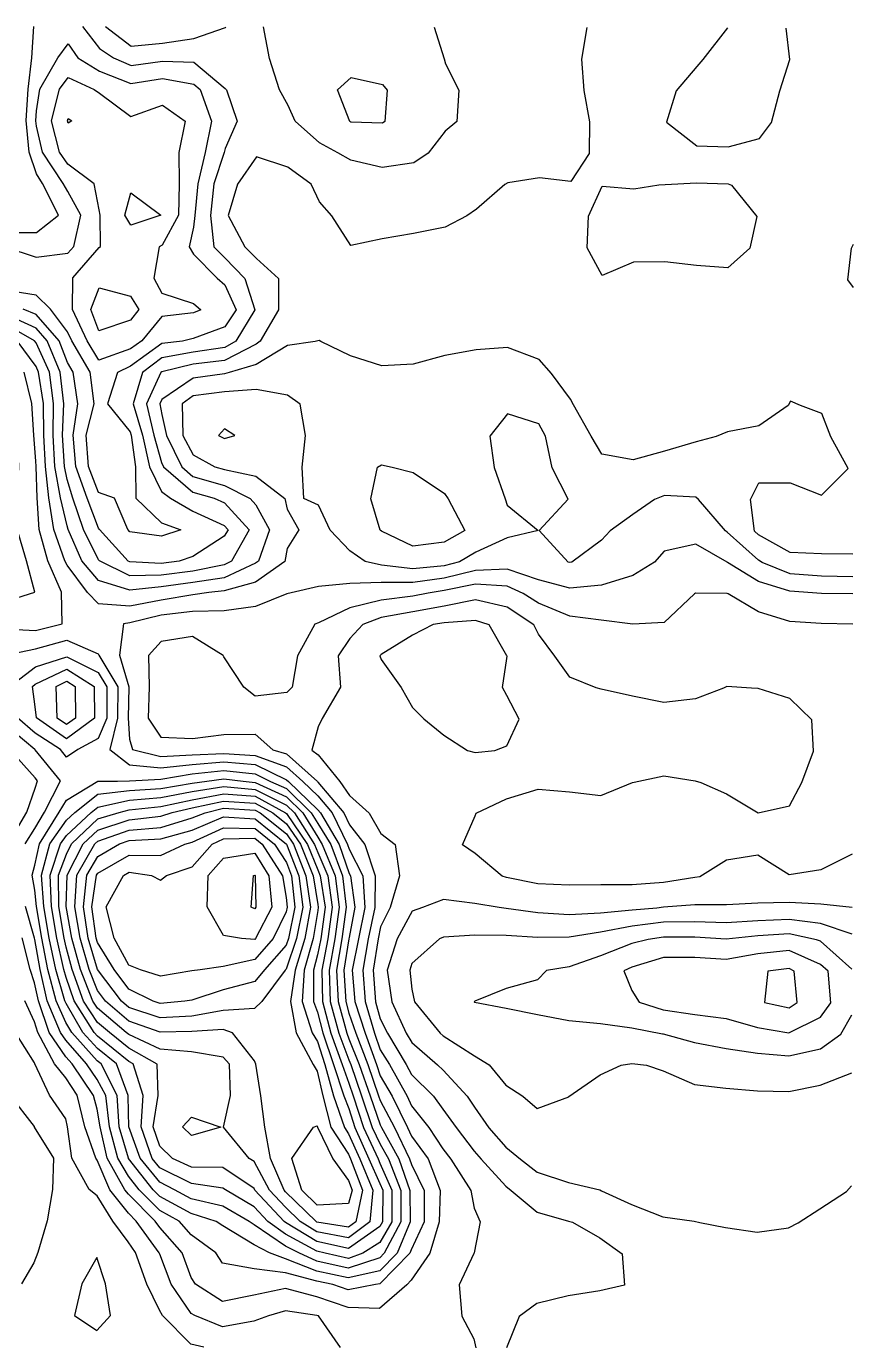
# Model space of a CAD drawing. Header units: metres. Extents: x -1670 to 1663, y -1053 to 1054.
# Drawn here: x 874 to 1663, y -210 to 1048 of the extents above; entities that cross this region are included whole.
import ezdxf

# ---------------------------------------------------------------- set-up
doc = ezdxf.new("R2010")
doc.units = ezdxf.units.M

msp = doc.modelspace()

# ---------------------------------------------------------------- linework, layer by layer
at = {"layer": 'CONTOUR_10p0'}
for points in [[(971.892, 271.209), (1001.88, 272.776), (1031.884, 281.173), (1061.897, 293.632), (1091.878, 291.946), (1121.806, 267.62), (1121.851, 267.555), (1133.501, 237.544), (1137.354, 207.551), (1131.572, 177.581), (1121.532, 148.583), (1120.7, 147.622), (1098.331, 117.69), (1091.461, 110.829), (1061.472, 109.008), (1031.475, 103.771), (1001.487, 102.087), (971.525, 111.931), (964.379, 117.999), (941.659, 148.035), (941.624, 148.093), (932.735, 178.039), (928.141, 208.033), (931.328, 238.01), (941.872, 255.954), (962.605, 267.921), (971.892, 271.209)], [(1151.172, -0.973), (1151.457, -2.367), (1166.005, -32.384), (1181.037, -52.978), (1184.547, -62.41), (1180.986, -75.087), (1150.998, -76.55), (1136.469, -62.3), (1126.838, -32.294), (1147.481, -2.358), (1151.172, -0.973)]]:
    msp.add_lwpolyline(points, dxfattribs=at)
at = {"layer": 'CONTOUR_10p5'}
msp.add_lwpolyline([(1031.857, 269.645), (1061.873, 283.147), (1091.856, 282.605), (1110.338, 267.581), (1121.766, 250.151), (1126.653, 237.56), (1129.967, 207.569), (1123.705, 177.599), (1121.585, 171.474), (1100.962, 147.668), (1091.52, 136.659), (1061.517, 128.807), (1031.51, 119.003), (1025.059, 117.859), (1001.519, 115.82), (994.846, 117.929), (971.565, 129.285), (957.597, 147.998), (941.683, 173.962), (940.479, 178.021), (936.297, 208.015), (940.674, 237.988), (941.835, 239.965), (971.86, 257.161), (1001.843, 256.752), (1024.906, 267.778), (1031.857, 269.645)], dxfattribs=at)
at = {"layer": 'CONTOUR_11p0'}
msp.add_lwpolyline([(1061.849, 272.662), (1091.835, 273.264), (1098.793, 267.608), (1118.059, 237.58), (1121.689, 216.715), (1122.58, 207.586), (1121.658, 203.262), (1109.25, 177.633), (1091.568, 157.685), (1061.568, 150.865), (1039.521, 147.809), (1031.574, 146.744), (1001.579, 141.901), (982.503, 147.941), (971.618, 152.154), (957.615, 177.982), (949.729, 207.984), (966.504, 237.929), (971.822, 240.971), (993.2, 237.867), (1001.789, 233.273), (1007.574, 237.834), (1031.803, 246.035), (1050.995, 267.718), (1061.849, 272.662)], dxfattribs=at)
at = {"layer": 'CONTOUR_11p5'}
msp.add_lwpolyline([(1061.806, 254.278), (1091.802, 259.221), (1105.021, 237.61), (1108.037, 207.619), (1092.386, 177.671), (1091.612, 176.799), (1078.901, 177.702), (1061.637, 180.591), (1046.184, 207.762), (1047.139, 237.743), (1061.806, 254.278)], dxfattribs=at)
at = {"layer": 'CONTOUR_12p0'}
msp.add_lwpolyline([(1091.754, 238.013), (1091.982, 237.64), (1092.487, 207.655), (1091.68, 206.117), (1088.315, 207.664), (1090.319, 237.644), (1091.754, 238.013)], dxfattribs=at)
at = {"layer": 'CONTOUR_2p5'}
msp.add_lwpolyline([(1601.284, 148.931), (1581.146, 146.561), (1577.865, 116.585), (1601.198, 111.62), (1609, 116.513), (1606.252, 146.503), (1601.284, 148.931)], dxfattribs=at)
at = {"layer": 'CONTOUR_3p0'}
msp.add_lwpolyline([(1451.365, 150.33), (1443.698, 146.878), (1451.314, 128.114), (1458.268, 116.861), (1481.256, 109.8), (1511.23, 105.294), (1541.205, 101.379), (1571.17, 92.966), (1601.142, 87.647), (1631.161, 102.643), (1641.213, 116.439), (1638.51, 146.429), (1631.277, 153.043), (1601.324, 166.266), (1571.332, 163.226), (1541.335, 157.553), (1511.355, 159.424), (1481.37, 159.475), (1451.365, 150.33)], dxfattribs=at)
at = {"layer": 'CONTOUR_3p5'}
msp.add_lwpolyline([(1661.252, 148.601), (1631.328, 175.113), (1627.523, 176.437), (1601.36, 182.107), (1571.371, 180.217), (1541.38, 177.117), (1511.4, 178.922), (1481.416, 179.057), (1466.932, 176.808), (1451.417, 172.928), (1421.405, 161.145), (1391.397, 150.679), (1370.039, 147.048), (1361.384, 138.43), (1331.38, 130.036), (1301.368, 117.987), (1301.021, 117.223), (1301.366, 116.99), (1331.337, 111.152), (1361.308, 105.355), (1391.279, 99.479), (1421.257, 96.637), (1451.232, 92.611), (1480.436, 86.826), (1481.202, 86.648), (1511.168, 78.408), (1541.139, 72.823), (1571.113, 68.355), (1601.092, 65.687), (1631.092, 72.596), (1650.621, 86.433), (1661.151, 104.952)], dxfattribs=at)
at = {"layer": 'CONTOUR_4p0'}
msp.add_lwpolyline([(1661.329, 181.941), (1631.368, 192.138), (1601.392, 195.796), (1571.405, 194.642), (1541.416, 192.688), (1511.434, 193.658), (1481.448, 193.167), (1451.455, 189.484), (1421.458, 183.889), (1391.462, 179.045), (1361.477, 178.633), (1331.497, 180.464), (1301.513, 180.957), (1271.524, 178.929), (1267.728, 177.267), (1241.482, 153.848), (1239.451, 147.349), (1241.425, 129.314), (1243.901, 117.355), (1268.457, 87.315), (1271.307, 84.878), (1301.248, 65.823), (1315.319, 57.223), (1331.168, 37.737), (1347.234, 27.166), (1361.101, 15.611), (1391.111, 26.836), (1391.329, 27.064), (1421.143, 47.564), (1441.128, 56.933), (1451.153, 58.465), (1465.129, 56.878), (1481.121, 51.558), (1511.076, 38.421), (1541.052, 34.946), (1571.03, 32.316), (1601.013, 31.851), (1631.012, 37.947), (1661.023, 49.657)], dxfattribs=at)
at = {"layer": 'CONTOUR_4p5'}
for points in [[(1272.216, 478.756), (1261.747, 477.118), (1242.204, 467.087), (1212.177, 448.49), (1211.042, 447.251), (1212.166, 443.954), (1231.26, 417.221), (1242.045, 397.922), (1252.944, 387.187), (1271.968, 371.541), (1294.61, 357.107), (1301.915, 355.145), (1320.757, 357.047), (1331.914, 361.336), (1343.765, 386.978), (1332.025, 409.355), (1327.953, 416.998), (1332.106, 444.796), (1332.249, 446.971), (1332.112, 447.334), (1315.237, 476.994), (1302.206, 481.06), (1272.216, 478.756)], [(1661.387, 207.126), (1631.41, 210.429), (1601.429, 211.94), (1571.444, 211.557), (1541.456, 209.885), (1511.471, 209.728), (1481.481, 207.624), (1475.043, 206.773), (1451.49, 204.774), (1421.499, 201.907), (1391.511, 200.175), (1361.531, 202.054), (1331.556, 206.289), (1324.824, 207.119), (1301.583, 211.129), (1271.607, 214.935), (1251.455, 207.289), (1241.597, 203.909), (1227.429, 177.36), (1217.833, 147.399), (1222.434, 117.404), (1236.153, 87.389), (1241.308, 78.461), (1265.839, 57.337), (1271.232, 52.013), (1294.358, 27.288), (1301.135, 16.971), (1315.007, -2.744), (1331.032, -21.282), (1345.04, -32.796), (1360.961, -45.04), (1390.923, -55), (1420.891, -62.112), (1422.436, -62.958), (1450.843, -76.165), (1480.8, -87.714), (1510.775, -92.051), (1516.014, -93.158), (1540.745, -98.04), (1570.72, -102.345), (1600.713, -98.366), (1609.912, -93.374), (1630.74, -80.045), (1656.05, -63.497), (1660.774, -58.188)], [(940.991, -126.689), (926.728, -151.768), (919.547, -181.735), (940.832, -196.197), (954.066, -181.815), (949.315, -151.82), (940.991, -126.689)]]:
    msp.add_lwpolyline(points, dxfattribs=at)
at = {"layer": 'CONTOUR_5p0'}
for points in [[(1661.504, 258.093), (1631.486, 243.204), (1601.491, 238.572), (1571.549, 257.042), (1541.554, 252.349), (1516.275, 236.661), (1511.531, 235.99), (1481.536, 231.217), (1451.546, 228.921), (1421.562, 228.848), (1391.577, 228.67), (1361.595, 229.778), (1331.624, 235.784), (1327.597, 237.097), (1301.693, 258.722), (1289.765, 267.168), (1301.776, 294.811), (1302.687, 297.121), (1331.797, 310.817), (1361.803, 319.991), (1391.782, 317.716), (1421.758, 314.097), (1451.771, 326.37), (1453.5, 326.757), (1481.77, 332.866), (1511.744, 328.076), (1517.168, 326.61), (1541.7, 315.815), (1571.642, 297.598), (1601.642, 304.177), (1613.485, 326.388), (1624.447, 356.346), (1623.063, 386.333), (1601.878, 406.465), (1571.916, 416.133), (1565.358, 416.45), (1541.936, 418.043), (1538.696, 416.511), (1511.925, 406.328), (1481.932, 402.924), (1451.961, 408.677), (1421.992, 415.525), (1417.182, 416.792), (1392.034, 426.848), (1377.871, 446.866), (1362.144, 467.845), (1357.751, 476.896), (1332.219, 493.698), (1302.251, 500.741), (1272.252, 494.64), (1242.255, 489.158), (1212.258, 483.79), (1194.615, 477.273), (1182.227, 463.685), (1171.02, 447.343), (1173.404, 417.354), (1155.941, 387.411), (1152.049, 379.478), (1146.106, 357.45), (1151.987, 352.91), (1172.742, 327.405), (1181.882, 314.015), (1200.809, 297.356), (1211.784, 277.958), (1225.688, 267.315), (1229.576, 237.323), (1220.843, 207.359), (1211.578, 188.912), (1209.198, 177.402), (1204.477, 147.429), (1206.929, 117.44), (1211.376, 100.994), (1218.109, 87.431), (1236.101, 57.406), (1241.238, 47.886), (1261.961, 27.362), (1271.147, 15.063), (1283.711, -2.671), (1301.038, -25.108), (1307.71, -32.71), (1330.945, -58.665), (1336.156, -62.76), (1360.873, -83.433), (1390.838, -91.773), (1394.541, -92.878), (1420.785, -107.747), (1442.206, -122.971), (1444.203, -152.959), (1420.669, -158.473), (1390.674, -163.108), (1360.673, -170.347), (1343.76, -182.712), (1331.761, -212.668)], [(1043.089, -212.003), (1030.755, -209.319), (1003.726, -181.929), (1000.845, -176.758), (988.527, -151.91), (977.849, -121.902), (971.01, -111.672), (956.133, -91.868), (941.127, -67.661), (933.504, -61.832), (916.991, -31.811), (913.019, -1.818), (911.312, 5.825), (895.894, 28.205), (881.812, 58.221), (881.45, 59.001), (863.049, 88.248)], [(857.827, 28.293), (881.046, -1.744), (881.309, -2.271), (899.782, -31.771), (898.652, -61.752), (893.543, -91.724), (884.668, -121.688), (881.012, -131.503), (869.21, -151.636)]]:
    msp.add_lwpolyline(points, dxfattribs=at)
at = {"layer": 'CONTOUR_5p5'}
for points in [[(823.052, 741.436), (797.135, 718.059), (797.621, 688.074), (808.593, 658.065), (816.513, 628.063), (821.09, 598.068), (821.07, 568.085), (820.508, 538.102), (822.568, 531.333), (842.727, 508.067), (852.478, 498.877), (881.839, 507.977), (874.001, 537.979), (864.866, 567.984), (865.278, 597.967), (866.468, 627.948), (865.407, 657.934), (863.548, 687.922), (856.806, 717.921), (852.994, 722.954), (823.052, 741.436)], [(1662.011, 477.63), (1632.028, 478.056), (1602.048, 479.903), (1572.085, 489.395), (1543.127, 506.452), (1542.141, 506.859), (1512.157, 506.959), (1511.132, 506.526), (1482.108, 479.247), (1452.12, 477.4), (1422.144, 481.198), (1392.169, 485.224), (1362.213, 497.493), (1347.654, 506.903), (1332.266, 513.795), (1302.286, 515.786), (1272.287, 509.632), (1256.925, 507.112), (1242.29, 504.064), (1212.297, 500.529), (1182.295, 493.054), (1152.278, 478.807), (1148.922, 477.378), (1132.388, 447.432), (1127.444, 417.46), (1122.14, 412.364), (1092.147, 408.773), (1081.083, 417.567), (1062.25, 446.508), (1061.444, 447.596), (1032.309, 465.814), (1002.314, 461.012), (990.355, 447.76), (990.913, 417.775), (989.967, 387.793), (1002.104, 369.849), (1032.085, 368.479), (1062.079, 372.342), (1092.063, 372.512), (1108.775, 357.536), (1122.005, 353.757), (1151.327, 327.454), (1151.927, 326.875), (1176.549, 297.412), (1181.818, 286.272), (1196.526, 267.382), (1206.373, 237.376), (1205.995, 207.393), (1199.907, 177.424), (1194.557, 147.452), (1197.066, 117.463), (1205.755, 87.459), (1211.308, 71.508), (1220.094, 57.442), (1236.853, 27.42), (1241.169, 18.106), (1257.618, -2.611), (1271.059, -22.787), (1278.689, -32.643), (1297.66, -62.671), (1300.913, -79.632), (1306.665, -92.675), (1300.815, -122.192), (1300.717, -122.645), (1286.712, -152.597), (1288.987, -182.585), (1300.626, -204.064), (1302.589, -212.6)], [(1173.439, -212.303), (1152.353, -182.271), (1150.756, -181.763), (1120.781, -177.501), (1104.763, -182.161), (1090.774, -187.435), (1060.777, -192.638), (1034.488, -182), (1030.822, -179.934), (1011.907, -151.964), (1000.968, -123.39), (1000.382, -121.954), (978.469, -91.92), (971.073, -84.424), (953.422, -61.878), (941.205, -33.682), (939.942, -31.864), (929.618, -1.856), (922.181, 28.145), (911.401, 44.726), (900.744, 58.178), (884.546, 88.199), (881.54, 98.083), (872.304, 118.211)]]:
    msp.add_lwpolyline(points, dxfattribs=at)
at = {"layer": 'CONTOUR_6p0'}
for points in [[(852.419, 473.187), (882.4, 471.482), (907.992, 477.933), (907.307, 507.919), (894.161, 537.933), (885.991, 567.935), (884.21, 597.923), (882.997, 627.91), (882.772, 633.062), (880.869, 657.898), (878.845, 687.887), (871.633, 717.887)], [(1062.751, 663.901), (1057.12, 657.492), (1062.73, 654.683), (1072.719, 657.456), (1062.751, 663.901)], [(1662.078, 506.431), (1632.094, 506.705), (1602.115, 508.898), (1572.152, 518.274), (1542.581, 536.437), (1542.21, 536.766), (1512.265, 553.87), (1482.265, 547.076), (1472.953, 536.597), (1452.227, 523.986), (1422.222, 514.815), (1392.23, 511.835), (1362.264, 519.717), (1332.303, 530.124), (1302.315, 528.666), (1272.314, 521.407), (1242.32, 517.329), (1212.335, 517.218), (1182.348, 516.209), (1152.357, 513.322), (1126.473, 507.413), (1122.357, 506.424), (1092.344, 494.23), (1062.35, 490.287), (1032.364, 489.654), (1002.371, 485.98), (972.37, 478.874), (966.537, 477.798), (962.665, 447.824), (971.342, 417.82), (970.851, 387.837), (972.115, 367.948), (975.028, 357.844), (1002.061, 351.275), (1032.049, 352.787), (1062.037, 354.269), (1092.017, 352.228), (1121.976, 341.45), (1137.543, 327.486), (1151.897, 313.632), (1165.43, 297.438), (1180.22, 267.42), (1181.764, 262.911), (1194.58, 237.403), (1196.518, 207.415), (1190.617, 177.445), (1184.637, 147.475), (1187.204, 117.486), (1196.814, 87.48), (1207.613, 57.471), (1211.251, 46.766), (1222.681, 27.453), (1237.179, -2.564), (1241.102, -10.967), (1256.956, -32.593), (1268.457, -62.604), (1267.568, -92.585), (1258.51, -122.548), (1240.786, -148.056), (1236.572, -152.481), (1210.739, -175.26), (1180.758, -174.17), (1150.796, -164.191), (1120.83, -156.132), (1090.831, -162.642), (1060.833, -168.622), (1034.96, -152.017), (1030.901, -145.736), (1022.465, -122.005), (1001.026, -98.096), (996.526, -91.961), (971.115, -66.207), (967.752, -61.911), (950.781, -31.888), (944.009, -1.889), (941.317, 14.919), (937.72, 28.109), (917.437, 58.139), (911.448, 64.97), (895.417, 88.174), (885.227, 118.181), (881.626, 135.452), (877.455, 148.183), (869.835, 178.184)], [(856.824, 268.165), (874.205, 298.109), (882.053, 321.149), (884.502, 328.069), (882.076, 331.026), (858.003, 358.114)]]:
    msp.add_lwpolyline(points, dxfattribs=at)
at = {"layer": 'CONTOUR_6p5'}
for points in [[(1662.116, 522.741), (1632.132, 523.219), (1602.153, 525.41), (1575.583, 536.36), (1572.199, 538.405), (1542.276, 565.332), (1540.766, 566.424), (1514.957, 596.468), (1512.369, 598.652), (1482.388, 600.257), (1472.951, 596.565), (1452.362, 582.157), (1430.494, 566.679), (1422.32, 557.569), (1394.082, 536.78), (1392.287, 536.465), (1390.435, 536.788), (1362.99, 566.835), (1390.641, 596.755), (1375.422, 626.774), (1368.822, 656.772), (1362.608, 668.669), (1332.645, 678.271), (1315.954, 656.894), (1319.829, 626.902), (1330.414, 596.894), (1332.444, 591.156), (1362.026, 566.837), (1332.372, 559.992), (1302.356, 546.282), (1286.814, 537.027), (1272.341, 533.181), (1242.35, 530.166), (1212.374, 533.873), (1196.882, 537.235), (1182.421, 547.557), (1163.605, 567.295), (1152.536, 590.951), (1138.475, 597.337), (1136.683, 627.325), (1140.138, 657.3), (1135.02, 687.296), (1122.794, 695.949), (1092.822, 701.224), (1062.832, 699.191), (1032.839, 695.28), (1022.358, 687.556), (1022.934, 657.571), (1032.709, 639.128), (1053.614, 627.516), (1062.661, 624.905), (1092.631, 618.57), (1120.4, 597.378), (1122.543, 587.333), (1133.783, 567.364), (1122.457, 549.761), (1120.19, 537.412), (1092.398, 517.619), (1062.394, 509.155), (1047.819, 507.595), (1032.401, 505.493), (1002.404, 500.318), (972.407, 494.621), (942.427, 496.747), (932.095, 507.861), (912.528, 533.734), (910.456, 537.895), (899.795, 567.903), (895.22, 597.898), (892.021, 627.889), (890.513, 657.876), (890.045, 687.861), (885.392, 717.855), (882.98, 723.204), (864.995, 747.886)], [(853.48, 448.075), (882.359, 453.868), (912.363, 462.338), (942.318, 449.293), (943.013, 447.869), (960.927, 417.844), (960.617, 387.861), (953.386, 357.894), (972.058, 343.438), (1002.036, 340.4), (1032.028, 343.722), (1062.018, 346.134), (1091.997, 343.531), (1121.948, 329.142), (1123.759, 327.518), (1151.866, 300.39), (1154.312, 297.463), (1172.165, 267.439), (1181.711, 239.574), (1182.787, 237.43), (1187.04, 207.437), (1181.57, 178.77), (1181.394, 177.466), (1176.686, 147.494), (1178.379, 117.506), (1181.404, 106.626), (1187.873, 87.5), (1199.459, 57.49), (1209.673, 27.483), (1211.196, 23.099), (1224.851, -2.536), (1239.261, -32.553), (1241.04, -37.94), (1253.28, -62.569), (1253.246, -92.552), (1240.853, -119.221), (1239.547, -122.504), (1210.793, -151.816), (1206.761, -152.412), (1180.796, -157.529), (1166.084, -152.319), (1150.831, -149.182), (1120.865, -141.255), (1090.889, -137.472), (1060.917, -131.912), (1054.395, -122.078), (1030.995, -105.06), (1019.44, -92.014), (1001.063, -81.883), (981.343, -61.943), (971.155, -49.037), (960.911, -31.912), (953.186, -1.91), (949.555, 28.082), (941.383, 43.368), (931.227, 58.108), (911.484, 80.626), (906.287, 88.149), (893.64, 118.162), (886.793, 148.161), (881.721, 176.897), (881.379, 178.157), (872.941, 208.16)], [(872.692, 268.129), (881.964, 282.506), (890.961, 298.07), (906.41, 328.018), (882.137, 357.605), (881.734, 358.059), (852.211, 382.735)]]:
    msp.add_lwpolyline(points, dxfattribs=at)
at = {"layer": 'CONTOUR_7p0'}
for points in [[(1542.42, 1046.158), (1518.962, 1016.229), (1513.318, 1009.426), (1493.53, 986.304), (1484.407, 956.342), (1513.143, 933.757), (1543.125, 932.67), (1573.128, 940.624), (1584.354, 956.11), (1592.536, 986.075), (1601.842, 1016.037), (1598.341, 1046.029)], [(1662.165, 544.178), (1632.182, 544.479), (1602.2, 545.858), (1572.255, 562.644), (1568.149, 566.361), (1564.362, 596.354), (1572.369, 612.16), (1602.354, 612.219), (1632.311, 600.654), (1657.78, 626.121), (1641.075, 656.143), (1632.491, 678.456), (1612.188, 686.194), (1602.534, 690.083), (1600.392, 686.221), (1572.495, 666.545), (1542.497, 661.011), (1531.692, 656.396), (1512.491, 651.412), (1482.486, 642.528), (1452.482, 634.29), (1422.509, 639.504), (1412.396, 656.672), (1395.736, 686.694), (1392.646, 691.986), (1374.506, 716.727), (1362.749, 730), (1332.791, 741.241), (1302.801, 739.181), (1272.804, 733.816), (1242.801, 725.492), (1212.812, 723.933), (1182.85, 733.57), (1154.558, 747.218), (1152.899, 748.196), (1149.086, 747.231), (1122.903, 743.314), (1092.877, 725.158), (1067.341, 717.436), (1062.872, 716.256), (1032.878, 712.291), (1002.846, 691.695), (1000.935, 687.605), (1002.813, 677.475), (1007.354, 657.607), (1022.12, 627.589), (1032.661, 618.495), (1062.626, 609.765), (1087.173, 597.455), (1092.568, 591.281), (1105.737, 567.429), (1095.074, 537.469), (1092.439, 535.593), (1062.423, 521.65), (1032.428, 517.175), (1002.434, 513.128), (972.442, 509.994), (942.478, 519.082), (926.746, 537.858), (913.664, 567.871), (912.614, 571.154), (906.23, 597.872), (901.045, 627.868), (899.313, 657.856), (899.767, 687.838), (895.687, 717.831), (883.032, 745.886), (881.602, 747.848), (853.089, 764.028)], [(1212.594, 629.507), (1222.8, 627.126), (1242.562, 622.091), (1272.5, 602.055), (1275.94, 597.02), (1291.994, 566.999), (1272.394, 555.852), (1242.4, 551.748), (1212.448, 566.114), (1211.133, 567.185), (1202.419, 597.189), (1208.667, 627.158), (1212.594, 629.507)], [(882.32, 436.857), (912.326, 446.363), (942.276, 431.424), (950.513, 417.868), (950.383, 387.884), (942.131, 368.484), (922.721, 357.964), (912.106, 350.699), (906.268, 358.002), (882.174, 373.452), (865.373, 388.08), (858.04, 418.081), (882.32, 436.857)], [(972.023, 328.024), (1002.011, 329.524), (1032.007, 334.656), (1061.999, 337.998), (1091.977, 334.834), (1106.639, 327.557), (1121.929, 320.675), (1145.567, 297.484), (1151.836, 287.347), (1164.11, 267.457), (1175.294, 237.448), (1178.769, 207.456), (1174.704, 177.482), (1169.645, 147.51), (1171.02, 117.523), (1179.298, 87.52), (1181.348, 82.084), (1191.304, 57.509), (1201.615, 27.501), (1211.143, 0.082), (1212.523, -2.507), (1229.159, -32.529), (1239.368, -62.537), (1239.705, -92.521), (1227.296, -122.476), (1210.822, -139.269), (1180.822, -146.006), (1150.853, -139.562), (1120.895, -127.834), (1105.795, -122.196), (1090.942, -114.353), (1060.999, -96.384), (1054.804, -92.095), (1031.042, -84.605), (1001.094, -68.432), (994.707, -61.973), (971.193, -32.189), (971.041, -31.935), (962.362, -1.931), (960.263, 28.057), (945.182, 58.076), (941.424, 61.154), (917.054, 88.124), (911.523, 97.583), (902.054, 118.142), (894.336, 148.144), (888.561, 178.141), (883.335, 208.137), (881.829, 223.806), (879.346, 238.129), (881.884, 247.763), (886.154, 268.098), (905.18, 298.037), (912.012, 309.773), (942.038, 327.734), (960.545, 327.894), (972.023, 328.024)]]:
    msp.add_lwpolyline(points, dxfattribs=at)
at = {"layer": 'CONTOUR_7p5'}
for points in [[(1408.338, 1046.468), (1403.298, 1016.496), (1405.358, 986.508), (1410.769, 956.512), (1410.571, 926.529), (1393.126, 899.86), (1363.15, 903.269), (1333.154, 898.42), (1330.018, 896.731), (1303.111, 873.255), (1294.016, 866.831), (1273.087, 856.298), (1243.088, 850.003), (1213.092, 844.911), (1183.093, 838.789), (1165.024, 867.129), (1153.204, 880.325), (1145.497, 897.157), (1123.296, 913.459), (1093.334, 923.241), (1075.066, 897.32), (1066.254, 867.357), (1082.191, 837.336), (1093.11, 826.125), (1114.288, 807.278), (1114.129, 777.295), (1096.871, 747.351), (1092.922, 744.693), (1062.901, 729.001), (1032.908, 725.512), (1002.907, 718.264), (1002.013, 717.586), (988.267, 687.634), (995.205, 657.635), (1002.707, 631.722), (1004.645, 627.629), (1032.627, 603.489), (1052.815, 597.534), (1062.588, 593.37), (1086.294, 567.473), (1069.449, 537.529), (1062.452, 534.144), (1032.453, 528.208), (1002.46, 524.316), (972.473, 523.473), (943.39, 537.819), (942.524, 538.771), (928.377, 567.837), (918.231, 597.845), (912.716, 615.339), (910.069, 627.847), (908.113, 657.835), (909.489, 687.816), (905.981, 717.808), (893.504, 747.82), (883.064, 759.861), (853.111, 773.401)], [(949.305, 1047.529), (973.639, 1028.757), (1003.63, 1031.694), (1033.625, 1036.048), (1063.634, 1046.744), (1063.909, 1047.264)], [(1483.073, 896.77), (1513.061, 898.376), (1543.044, 897.576), (1546.489, 896.231), (1570.442, 866.192), (1563.833, 836.223), (1542.858, 817.27), (1512.879, 819.555), (1482.902, 822.947), (1452.917, 822.786), (1422.903, 810.017), (1408.819, 836.582), (1409.906, 866.563), (1423.1, 895.135), (1453.079, 892.587), (1476.927, 896.392), (1483.073, 896.77)], [(1662.754, 798.703), (1657.417, 806.024), (1660.787, 835.999), (1662.849, 840.081)], [(882.281, 420.148), (912.299, 434.684), (938.472, 417.896), (938.586, 387.912), (912.146, 368.283), (883.553, 388.038), (882.232, 398.54), (879.545, 418.031), (882.281, 420.148)], [(1061.981, 329.863), (1080.512, 327.617), (1091.957, 326.492), (1121.91, 312.791), (1137.493, 297.502), (1151.806, 274.36), (1156.055, 267.476), (1168.235, 237.464), (1172.097, 207.471), (1168.015, 177.497), (1162.605, 147.526), (1163.661, 117.54), (1171.706, 87.538), (1181.302, 62.09), (1183.15, 57.528), (1193.557, 27.52), (1203.702, -2.487), (1211.101, -18.361), (1219.057, -32.506), (1230.853, -62.517), (1231.004, -92.501), (1215.045, -122.448), (1210.851, -126.723), (1180.844, -136.795), (1150.875, -129.941), (1133.594, -122.26), (1120.923, -115.67), (1090.986, -95.343), (1086.141, -92.167), (1061.042, -77.555), (1031.074, -70.517), (1015.038, -62.02), (1001.126, -54.779), (982.421, -31.961), (971.611, -1.953), (971.295, 12.166), (970.97, 28.032), (959.602, 58.042), (941.451, 72.911), (927.727, 88.099), (911.565, 115.74), (910.467, 118.123), (901.879, 148.126), (895.608, 178.125), (890.457, 208.12), (888.331, 238.109), (896.262, 268.074), (911.967, 290.468), (920.092, 298.003), (942.009, 315.362), (972.002, 318.804), (1001.99, 320.633), (1031.987, 325.867), (1045.951, 327.697), (1061.981, 329.863)]]:
    msp.add_lwpolyline(points, dxfattribs=at)
at = {"layer": 'CONTOUR_8p0'}
for points in [[(853.29, 850.943), (883.275, 851.221), (904.259, 867.73), (889.276, 897.749), (883.404, 907.11), (876.448, 927.762), (873.634, 957.752), (875.392, 987.732), (878.931, 1017.707), (880.762, 1047.687)], [(927.246, 1047.58), (943.649, 1026.561), (956.927, 1017.527), (973.596, 1010.319), (1003.591, 1014.548), (1033.573, 1013.392), (1063.499, 988.265), (1064.774, 987.295), (1074.814, 957.288), (1063.368, 931.266), (1062.482, 927.333), (1052.64, 897.372), (1049.454, 867.395), (1052.677, 837.404), (1063.127, 826.821), (1082.233, 807.352), (1091.54, 777.347), (1073.708, 747.405), (1062.93, 741.422), (1032.935, 737.052), (1002.938, 731.688), (984.394, 717.627), (975.6, 687.663), (984.487, 657.659), (991.062, 627.66), (1002.644, 604.087), (1011.206, 597.63), (1032.585, 585.274), (1062.538, 571.649), (1066.318, 567.519), (1062.514, 561.329), (1032.485, 541.957), (1019.553, 537.644), (1002.486, 535.504), (972.504, 536.953), (970.876, 537.756), (943.506, 567.803), (942.593, 568.992), (931.634, 597.814), (921.069, 627.822), (918.542, 657.811), (922.93, 687.785), (918.274, 717.779), (912.974, 727.222), (904.96, 747.794), (883.095, 773.013), (870.723, 777.856)], [(1262.615, 1046.805), (1272.229, 1016.799), (1273.447, 1011.881), (1286.149, 986.783), (1284.238, 956.804), (1273.299, 947.858), (1256.933, 926.884), (1243.244, 917.437), (1213.249, 913.157), (1183.281, 920.055), (1170.772, 927.083), (1153.334, 936.516), (1130.129, 957.16), (1123.432, 972.122), (1115.223, 987.178), (1105.522, 1017.184), (1100.051, 1047.181)], [(912.272, 423.005), (920.171, 417.938), (920.464, 387.953), (912.178, 381.802), (903.216, 387.993), (902.331, 417.979), (912.272, 423.005)], [(941.981, 302.99), (971.98, 309.649), (1001.971, 312.116), (1031.969, 317.973), (1061.964, 322.626), (1091.942, 319.918), (1121.892, 304.907), (1129.42, 297.521), (1148.639, 267.493), (1151.772, 259.689), (1161.175, 237.48), (1165.426, 207.487), (1161.325, 177.513), (1155.565, 147.542), (1156.302, 117.557), (1164.114, 87.555), (1174.896, 57.547), (1181.25, 39.765), (1185.5, 27.539), (1195.324, -2.468), (1209.241, -32.484), (1211.059, -36.559), (1222.337, -62.497), (1222.303, -92.481), (1210.884, -112.394), (1194.738, -122.401), (1180.865, -127.584), (1158.885, -122.319), (1150.897, -120.412), (1120.949, -104.407), (1104.057, -92.209), (1091.025, -78.125), (1063.577, -62.132), (1061.082, -60.435), (1031.108, -55.84), (1001.158, -40.94), (993.819, -31.988), (983.191, -1.979), (985.204, 28), (975.571, 58.006), (971.406, 60.355), (941.478, 84.668), (938.399, 88.075), (919.287, 118.103), (911.622, 140.526), (909.423, 148.109), (902.655, 178.108), (897.579, 208.104), (896.397, 238.09), (906.371, 268.051), (911.934, 275.983), (935.639, 297.967), (941.981, 302.99)]]:
    msp.add_lwpolyline(points, dxfattribs=at)
at = {"layer": 'CONTOUR_8p5'}
for points in [[(913.674, 1030.988), (922.724, 1017.606), (943.599, 1004.879), (973.557, 993.202), (1003.553, 998.06), (1033.525, 992.647), (1039.689, 987.353), (1050.198, 957.345), (1044.272, 927.375), (1037.332, 897.407), (1034.576, 867.43), (1033.21, 856.269), (1029.033, 837.459), (1033.15, 830.472), (1055.736, 807.413), (1063.067, 801.095), (1073.827, 777.388), (1062.975, 761.168), (1032.964, 749.837), (1022.731, 747.522), (1002.969, 745.111), (972.934, 723.447), (960.537, 717.682), (951.006, 687.72), (972.79, 660.842), (973.77, 657.684), (977.968, 627.691), (978.194, 597.706), (1002.575, 574.24), (1021.208, 567.623), (1002.545, 561.404), (972.57, 565.452), (970.483, 567.74), (957.886, 597.753), (942.672, 603.064), (932.9, 627.795), (930.84, 657.783), (938.365, 687.749), (934.762, 717.741), (917.27, 747.765), (913.041, 756.338), (896.926, 777.796), (883.137, 791.241), (853.163, 795.936)], [(853.259, 837.547), (883.22, 827.614), (913.214, 831.338), (918.914, 837.713), (925.68, 867.681), (913.35, 890.212), (908.913, 897.703), (889.01, 927.733), (883.508, 952.347), (882.841, 957.731), (883.542, 966.99), (886.684, 987.706), (903.818, 1017.65), (913.674, 1030.988)], [(1183.463, 999.013), (1213.432, 992.324), (1217.975, 986.941), (1215.758, 956.962), (1213.347, 955.512), (1183.365, 956.443), (1182.308, 957.04), (1170.531, 987.051), (1183.463, 999.013)], [(971.959, 300.493), (1001.951, 303.599), (1031.951, 310.079), (1061.948, 315.723), (1091.927, 313.344), (1121.077, 297.54), (1121.874, 296.899), (1141.942, 267.508), (1151.734, 243.122), (1154.116, 237.497), (1158.754, 207.502), (1154.635, 177.528), (1151.547, 162.006), (1147.75, 147.56), (1147.712, 117.577), (1151.422, 107.55), (1156.522, 87.573), (1166.613, 57.566), (1176.547, 27.559), (1181.194, 15.431), (1186.947, -2.448), (1200.503, -32.463), (1211.014, -56.02), (1213.822, -62.478), (1213.602, -92.461), (1210.919, -97.139), (1180.887, -117.956), (1150.918, -111.236), (1120.975, -93.144), (1119.73, -92.245), (1091.828, -62.197), (1091.065, -60.776), (1061.127, -40.746), (1031.144, -40.279), (1013.228, -32.032), (1001.205, -20.376), (994.771, -2.006), (999.562, 27.967), (998.507, 57.953), (971.436, 73.222), (952.948, 88.041), (941.508, 97.675), (928.167, 118.082), (917.356, 148.091), (911.689, 169.471), (909.702, 178.092), (904.7, 208.087), (904.463, 238.072), (911.893, 258.135), (916.929, 268.027), (941.955, 291.697), (962.218, 297.906), (971.959, 300.493)]]:
    msp.add_lwpolyline(points, dxfattribs=at)
at = {"layer": 'CONTOUR_9p0'}
for points in [[(913.601, 999.047), (938.388, 987.586), (943.551, 984.129), (973.484, 961.738), (1003.494, 972.677), (1025.275, 957.402), (1019.171, 927.433), (1019.593, 897.448), (1018.875, 867.466), (1003.185, 838.969), (1000.442, 837.525), (995.411, 807.553), (1003.08, 793.254), (1033.042, 783.291), (1040.09, 777.466), (1033.021, 774.521), (1003.028, 770.809), (983.737, 747.612), (972.973, 740.056), (942.963, 729.358), (931.607, 747.732), (917.647, 777.748), (918.037, 807.731), (943.211, 836.815), (944.539, 837.654), (944.001, 867.639), (943.294, 872.711), (938.502, 897.635), (913.409, 916.152), (905.484, 927.695), (897.642, 957.697), (905.408, 987.663), (913.601, 999.047)], [(1031.932, 302.185), (1061.932, 308.82), (1091.912, 306.77), (1108.885, 297.568), (1121.851, 287.14), (1135.245, 267.524), (1147.196, 237.512), (1151.658, 210.187), (1152.083, 207.518), (1151.645, 204.337), (1147.305, 177.545), (1138.886, 147.581), (1136.735, 117.602), (1146.467, 87.596), (1151.357, 79.328), (1158.33, 57.585), (1166.582, 27.582), (1177.186, -2.426), (1181.139, -8.473), (1191.766, -32.443), (1204.373, -62.456), (1201.516, -92.433), (1180.91, -107.785), (1150.939, -102.059), (1134.901, -92.28), (1121.009, -78.615), (1105.716, -62.229), (1091.125, -35.067), (1086.191, -32.2), (1061.785, -2.16), (1068.388, 27.808), (1067.389, 57.794), (1061.369, 64.495), (1031.396, 69.506), (1001.418, 72.168), (971.466, 86.088), (969.075, 88.004), (941.539, 111.191), (937.047, 118.062), (925.451, 148.072), (917.247, 178.075), (911.829, 208.071), (912.637, 238.053), (928.034, 268.001), (941.93, 281.145), (971.937, 290.859), (1001.93, 294.353), (1012.83, 297.789), (1031.932, 302.185)], [(1031.253, 7.238), (1059.381, -2.155), (1031.213, -10.107), (1022.796, -2.071), (1031.253, 7.238)]]:
    msp.add_lwpolyline(points, dxfattribs=at)
at = {"layer": 'CONTOUR_9p5'}
for points in [[(913.51, 959.663), (917.06, 957.652), (913.5, 955.49), (912.89, 957.662), (913.51, 959.663)], [(973.316, 888.819), (1002.03, 867.505), (973.245, 857.962), (967.684, 867.584), (973.316, 888.819)], [(943.122, 798.404), (973.089, 790.389), (981.092, 777.602), (973.036, 767.445), (943.027, 757.188), (935.268, 777.708), (943.122, 798.404)], [(1061.916, 301.917), (1091.897, 300.197), (1096.693, 297.596), (1121.829, 277.38), (1128.548, 267.539), (1140.349, 237.528), (1144.742, 207.534), (1139.439, 177.563), (1130.021, 147.601), (1125.759, 117.627), (1131.234, 87.631), (1147.278, 57.61), (1151.292, 51.011), (1156.617, 27.605), (1164.322, -2.396), (1181.094, -28.058), (1183.029, -32.423), (1194.46, -62.433), (1187.93, -92.402), (1180.934, -97.614), (1150.96, -92.882), (1150.029, -92.314), (1121.043, -63.804), (1119.603, -62.261), (1106.739, -32.247), (1101.176, -2.251), (1097.388, 27.741), (1092.735, 57.736), (1091.346, 60.986), (1070.236, 87.771), (1061.43, 90.782), (1031.441, 89.085), (1001.455, 88.353), (971.495, 99.005), (949.085, 118.034), (941.578, 127.959), (933.546, 148.053), (924.991, 178.057), (919.985, 208.052), (921.982, 238.031), (939.139, 267.975), (941.906, 270.592), (971.915, 281.034), (1001.905, 283.565), (1031.91, 292.701), (1044.396, 297.717), (1061.916, 301.917)]]:
    msp.add_lwpolyline(points, dxfattribs=at)

doc.saveas('drawing.dxf')
